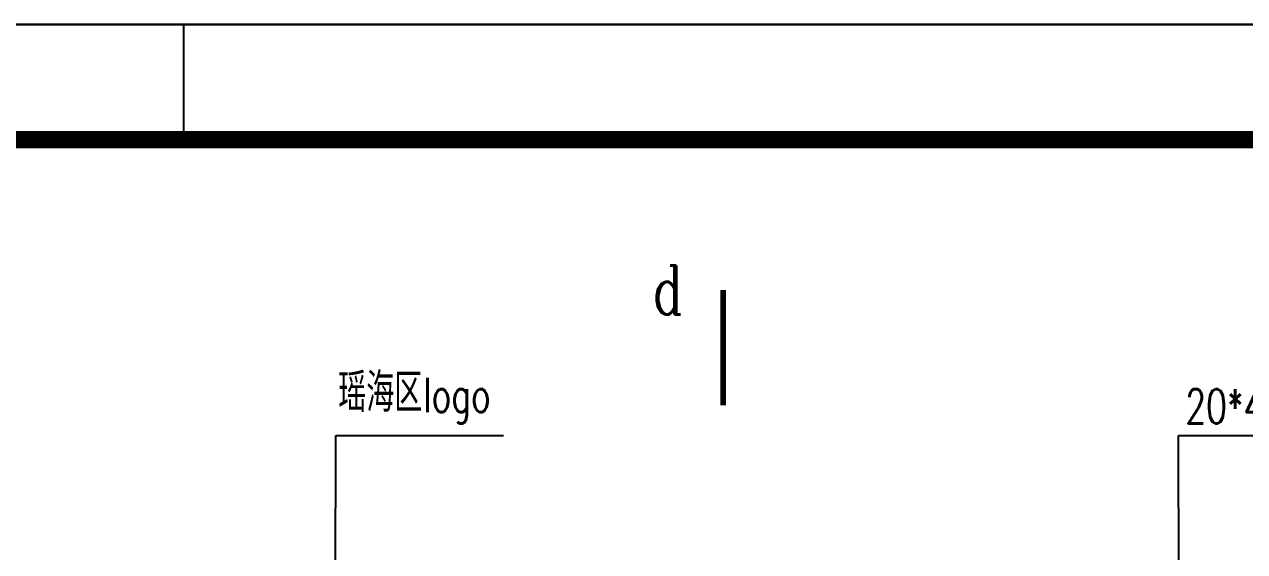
# Model space of a CAD drawing. Extents: x 396092 to 455492, y 17293 to 132793.
# Drawn here: x 417678 to 422965, y 46509 to 48793 of the extents above; entities that cross this region are included whole.
import ezdxf

# ---------------------------------------------------------------- set-up
doc = ezdxf.new("R2010")
doc.units = 0
doc.header["$LTSCALE"] = 1000
doc.header["$MEASUREMENT"] = 0
for name, color, linetype in [('DIM_LEAD', 3, 'Continuous'), ('DIM_SYMB', 3, 'Continuous'), ('PUB_TEXT', 7, 'Continuous')]:
    doc.layers.add(name, color=color, linetype=linetype)
doc.styles.add('_TCH_DIM', font='SIMPLEX', dxfattribs={"bigfont": 'GBCBIG'})
doc.styles.add('_TCH_LABEL', font='COMPLEX', dxfattribs={"bigfont": 'GBCBIG'})

# ---------------------------------------------------------------- blocks, each defined once
blk = doc.blocks.new('A$Ce900529c')
blk.add_lwpolyline([(955.471, -628.989), (1549.471, -628.989), (1549.471, -1048.989), (955.471, -1048.989)], close=True)
blk = doc.blocks.new('A$C8d334926')
blk.add_line((-67937, 32073), (-67937, 31573))
blk.add_lwpolyline([(-90212, 32073), (-45662, 32073), (-45662, 11073), (-90212, 11073)], close=True)
at = {"const_width": 75}
blk.add_lwpolyline([(-46162, 31573), (-88962, 31573), (-88962, 11573), (-46162, 11573)], close=True, dxfattribs=at)

msp = doc.modelspace()

# ---------------------------------------------------------------- linework, layer by layer
at = {"layer": 'DIM_LEAD'}
for p, q in [((419026.2, 46293.5), (419026.8, 47011.6)), ((419026.8, 47011.6), (419753.7, 47011.6)), ((422680, 46327.3), (422679.4, 47011.6)), ((422679.4, 47011.6), (424749, 47011.6))]:
    msp.add_line(p, q, dxfattribs=at)
at = {"layer": 'DIM_SYMB', "const_width": 25}
msp.add_lwpolyline([(420706, 47642.2), (420706, 47142.2)], dxfattribs=at)

# ---------------------------------------------------------------- block references
at = {"xscale": 100, "yscale": 100, "zscale": 100}
msp.add_blockref('A$Ce900529c', (300545.2, 153692.1), dxfattribs=at)
msp.add_blockref('A$C8d334926', (486304.3, 16720.3))

# ---------------------------------------------------------------- texts
at = {"layer": 'PUB_TEXT', "width": 0.705882}
for s, height, style, p in [('d', 212.5, '_TCH_LABEL', (420398.9, 47535.9)), ('logo', 148.75, '_TCH_DIM', (419406.2, 47113.7)), ('20*40', 148.75, '_TCH_DIM', (422708.5, 47064.1))]:
    msp.add_text(s, height=height, dxfattribs=dict(at, style=style)).set_placement(p)
at = {"layer": 'PUB_TEXT', "style": '_TCH_DIM'}
msp.add_text('瑶海区', height=168.79, dxfattribs=at).set_placement((419037.6, 47113.7))

doc.saveas('drawing.dxf')
